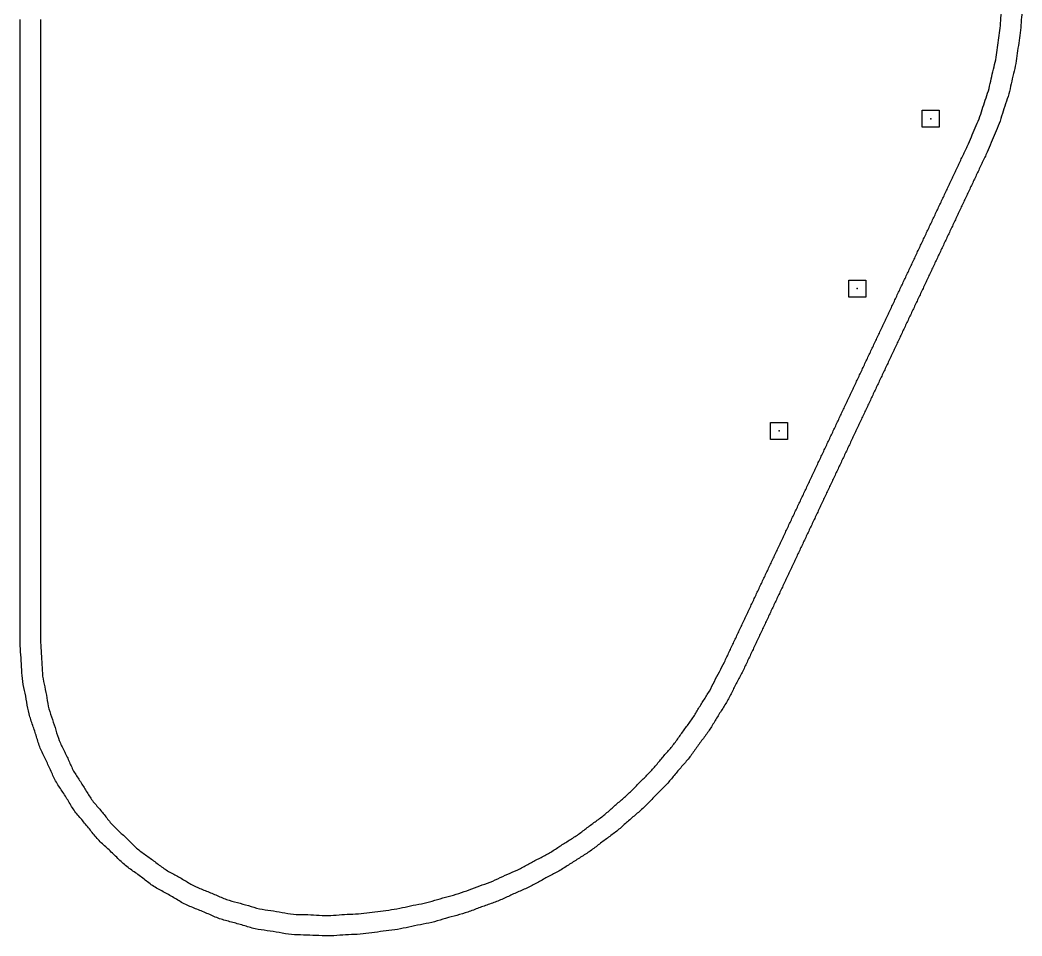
# Model space of a CAD drawing. Extents: x 3.3 to 9.2, y -5.3 to 5.4.
# Drawn here: x 3.32 to 9.2, y -5.34 to 0.03 of the extents above; entities that cross this region are included whole.
import ezdxf

# ---------------------------------------------------------------- set-up
doc = ezdxf.new("R2010")
doc.units = 0
doc.header["$PDSIZE"] = -1
doc.layers.get('0').update_dxf_attribs({"linetype": 'CONTINUOUS'})

msp = doc.modelspace()

# ---------------------------------------------------------------- linework, layer by layer
for points in [[(8.611, -0.5998), (8.611, -0.4998), (8.711, -0.4998), (8.711, -0.5998)], [(8.1801, -1.596), (8.1801, -1.496), (8.2801, -1.496), (8.2801, -1.596)], [(7.7212, -2.4315), (7.7212, -2.3315), (7.8212, -2.3315), (7.8212, -2.4315)]]:
    msp.add_lwpolyline(points, close=True)
for points in [[(9.0711, 0.0262), (9.0726, 0.0459), (9.0743, 0.0654), (9.0761, 0.085)], [(9.1956, 0.0751), (9.1938, 0.0549), (9.1921, 0.0347), (9.1905, 0.0145)], [(3.32, -0.0361), (3.32, -0.0135), (3.32, 0.009), (3.32, 0.0316)], [(3.44, 0.0316), (3.44, 0.009), (3.44, -0.0135), (3.44, -0.0361)], [(9.0662, -0.0326), (9.0684, -0.013), (9.0696, 0.0066), (9.0711, 0.0262)], [(9.1905, 0.0145), (9.189, -0.0057), (9.1877, -0.026), (9.1855, -0.0461)], [(3.32, -0.1038), (3.32, -0.0812), (3.32, -0.0587), (3.32, -0.0361)], [(3.44, -0.0361), (3.44, -0.0587), (3.44, -0.0812), (3.44, -0.1038)], [(9.058, -0.0897), (9.0609, -0.0707), (9.064, -0.0517), (9.0662, -0.0326)], [(9.1855, -0.0461), (9.1832, -0.0662), (9.1799, -0.0862), (9.1768, -0.1061)], [(3.32, -0.1715), (3.32, -0.1489), (3.32, -0.1263), (3.32, -0.1038)], [(3.44, -0.1038), (3.44, -0.1263), (3.44, -0.1489), (3.44, -0.1715)], [(9.0498, -0.1469), (9.0522, -0.1278), (9.055, -0.1087), (9.058, -0.0897)], [(9.1768, -0.1061), (9.1738, -0.1261), (9.1708, -0.1461), (9.1682, -0.1661)], [(3.32, -0.2391), (3.32, -0.2166), (3.32, -0.194), (3.32, -0.1715)], [(3.44, -0.1715), (3.44, -0.194), (3.44, -0.2166), (3.44, -0.2391)], [(9.0416, -0.204), (9.0451, -0.1851), (9.0473, -0.1659), (9.0498, -0.1469)], [(9.1682, -0.1661), (9.1656, -0.1862), (9.1633, -0.2063), (9.1596, -0.2261)], [(9.0286, -0.26), (9.0332, -0.2414), (9.038, -0.2228), (9.0416, -0.204)], [(9.1596, -0.2261), (9.1559, -0.2461), (9.1507, -0.2658), (9.1458, -0.2855)], [(3.32, -0.3068), (3.32, -0.2843), (3.32, -0.2617), (3.32, -0.2391)], [(3.44, -0.2391), (3.44, -0.2617), (3.44, -0.2843), (3.44, -0.3068)], [(9.0155, -0.316), (9.0196, -0.2973), (9.0239, -0.2786), (9.0286, -0.26)], [(9.1458, -0.2855), (9.141, -0.3052), (9.1364, -0.325), (9.1321, -0.3448)], [(3.32, -0.3745), (3.32, -0.3519), (3.32, -0.3294), (3.32, -0.3068)], [(3.44, -0.3068), (3.44, -0.3294), (3.44, -0.3519), (3.44, -0.3745)], [(9.0025, -0.372), (9.0077, -0.3536), (9.0115, -0.3348), (9.0155, -0.316)], [(9.1321, -0.3448), (9.1277, -0.3647), (9.1237, -0.3846), (9.1183, -0.4042)], [(3.32, -0.4422), (3.32, -0.4196), (3.32, -0.3971), (3.32, -0.3745)], [(3.44, -0.3745), (3.44, -0.3971), (3.44, -0.4196), (3.44, -0.4422)], [(8.9848, -0.4268), (8.991, -0.4087), (8.9974, -0.3905), (9.0025, -0.372)], [(9.1183, -0.4042), (9.1128, -0.4237), (9.106, -0.4429), (9.0995, -0.4622)], [(3.32, -0.5099), (3.32, -0.4873), (3.32, -0.4647), (3.32, -0.4422)], [(3.44, -0.4422), (3.44, -0.4647), (3.44, -0.4873), (3.44, -0.5099)], [(8.9671, -0.4816), (8.9727, -0.4633), (8.9786, -0.445), (8.9848, -0.4268)], [(9.0995, -0.4622), (9.0929, -0.4814), (9.0867, -0.5008), (9.0807, -0.5202)], [(3.32, -0.5775), (3.32, -0.555), (3.32, -0.5324), (3.32, -0.5099)], [(3.44, -0.5099), (3.44, -0.5324), (3.44, -0.555), (3.44, -0.5775)], [(8.9493, -0.5364), (8.956, -0.5185), (8.9614, -0.5), (8.9671, -0.4816)], [(9.0807, -0.5202), (9.0747, -0.5396), (9.069, -0.5592), (9.0619, -0.5782)], [(3.32, -0.6452), (3.32, -0.6227), (3.32, -0.6001), (3.32, -0.5775)], [(3.44, -0.5775), (3.44, -0.6001), (3.44, -0.6227), (3.44, -0.6452)], [(8.9268, -0.59), (8.9345, -0.5723), (8.9426, -0.5546), (8.9493, -0.5364)], [(9.0619, -0.5782), (9.0549, -0.5972), (9.0465, -0.6156), (9.0384, -0.6342)], [(3.32, -0.7129), (3.32, -0.6904), (3.32, -0.6678), (3.32, -0.6452)], [(3.44, -0.6452), (3.44, -0.6678), (3.44, -0.6904), (3.44, -0.7129)], [(8.8818, -0.6972), (8.8896, -0.6795), (8.8969, -0.6616), (8.9043, -0.6436)], [(8.9043, -0.6436), (8.9116, -0.6257), (8.9191, -0.6078), (8.9268, -0.59)], [(9.0384, -0.6342), (9.0303, -0.6527), (9.0226, -0.6714), (9.0149, -0.6901)], [(8.8539, -0.7565), (8.8633, -0.7368), (8.8729, -0.7172), (8.8818, -0.6972)], [(9.0149, -0.6901), (9.0072, -0.7088), (8.9996, -0.7275), (8.9914, -0.746)], [(3.32, -0.7806), (3.32, -0.758), (3.32, -0.7355), (3.32, -0.7129)], [(3.44, -0.7129), (3.44, -0.7355), (3.44, -0.758), (3.44, -0.7806)], [(8.826, -0.8157), (8.8353, -0.796), (8.8445, -0.7762), (8.8539, -0.7565)], [(8.9914, -0.746), (8.9824, -0.7662), (8.9727, -0.7861), (8.9632, -0.806)], [(3.32, -0.8483), (3.32, -0.8257), (3.32, -0.8032), (3.32, -0.7806)], [(3.44, -0.7806), (3.44, -0.8032), (3.44, -0.8257), (3.44, -0.8483)], [(8.7982, -0.875), (8.8075, -0.8552), (8.8168, -0.8355), (8.826, -0.8157)], [(8.9632, -0.806), (8.9537, -0.826), (8.9443, -0.846), (8.935, -0.8661)], [(3.32, -0.916), (3.32, -0.8934), (3.32, -0.8709), (3.32, -0.8483)], [(3.44, -0.8483), (3.44, -0.8709), (3.44, -0.8934), (3.44, -0.916)], [(8.7701, -0.9346), (8.7794, -0.9147), (8.7888, -0.8949), (8.7982, -0.875)], [(8.935, -0.8661), (8.9256, -0.8861), (8.9161, -0.9061), (8.9067, -0.9261)], [(3.32, -0.9837), (3.32, -0.9611), (3.32, -0.9385), (3.32, -0.916)], [(3.44, -0.916), (3.44, -0.9385), (3.44, -0.9611), (3.44, -0.9837)], [(8.742, -0.9942), (8.7513, -0.9744), (8.7607, -0.9545), (8.7701, -0.9346)], [(8.9067, -0.9261), (8.8974, -0.946), (8.888, -0.9658), (8.8786, -0.9857)], [(3.32, -1.0513), (3.32, -1.0288), (3.32, -1.0062), (3.32, -0.9837)], [(3.44, -0.9837), (3.44, -1.0062), (3.44, -1.0288), (3.44, -1.0513)], [(8.7139, -1.0539), (8.7233, -1.034), (8.7326, -1.0141), (8.742, -0.9942)], [(8.8786, -0.9857), (8.8693, -1.0056), (8.8599, -1.0255), (8.8505, -1.0454)], [(3.32, -1.119), (3.32, -1.0964), (3.32, -1.0739), (3.32, -1.0513)], [(3.44, -1.0513), (3.44, -1.0739), (3.44, -1.0964), (3.44, -1.119)], [(8.6858, -1.1135), (8.6952, -1.0936), (8.7045, -1.0738), (8.7139, -1.0539)], [(8.8505, -1.0454), (8.8412, -1.0652), (8.8318, -1.0851), (8.8224, -1.105)], [(8.6577, -1.1731), (8.6671, -1.1533), (8.6764, -1.1334), (8.6858, -1.1135)], [(8.8224, -1.105), (8.8131, -1.1249), (8.8037, -1.1448), (8.7944, -1.1646)], [(3.32, -1.1867), (3.32, -1.1641), (3.32, -1.1416), (3.32, -1.119)], [(3.44, -1.119), (3.44, -1.1416), (3.44, -1.1641), (3.44, -1.1867)], [(8.6296, -1.2328), (8.639, -1.2129), (8.6483, -1.193), (8.6577, -1.1731)], [(8.7944, -1.1646), (8.785, -1.1845), (8.7756, -1.2044), (8.7663, -1.2243)], [(3.32, -1.2544), (3.32, -1.2318), (3.32, -1.2093), (3.32, -1.1867)], [(3.44, -1.1867), (3.44, -1.2093), (3.44, -1.2318), (3.44, -1.2544)], [(8.6015, -1.2924), (8.6109, -1.2725), (8.6203, -1.2527), (8.6296, -1.2328)], [(8.7663, -1.2243), (8.7569, -1.2442), (8.7475, -1.264), (8.7382, -1.2839)], [(3.32, -1.3221), (3.32, -1.2995), (3.32, -1.2769), (3.32, -1.2544)], [(3.44, -1.2544), (3.44, -1.2769), (3.44, -1.2995), (3.44, -1.3221)], [(8.5734, -1.3521), (8.5828, -1.3322), (8.5922, -1.3123), (8.6015, -1.2924)], [(8.7382, -1.2839), (8.7288, -1.3038), (8.7195, -1.3237), (8.7101, -1.3436)], [(3.32, -1.3898), (3.32, -1.3672), (3.32, -1.3446), (3.32, -1.3221)], [(3.44, -1.3221), (3.44, -1.3446), (3.44, -1.3672), (3.44, -1.3898)], [(8.7101, -1.3436), (8.7007, -1.3634), (8.6914, -1.3833), (8.682, -1.4032)], [(3.32, -1.4574), (3.32, -1.4349), (3.32, -1.4123), (3.32, -1.3898)], [(3.44, -1.3898), (3.44, -1.4123), (3.44, -1.4349), (3.44, -1.4574)], [(8.5453, -1.4117), (8.5547, -1.3918), (8.5641, -1.3719), (8.5734, -1.3521)], [(8.682, -1.4032), (8.6726, -1.4231), (8.6633, -1.4429), (8.6539, -1.4628)], [(3.32, -1.5251), (3.32, -1.5026), (3.32, -1.48), (3.32, -1.4574)], [(3.44, -1.4574), (3.44, -1.48), (3.44, -1.5026), (3.44, -1.5251)], [(8.5173, -1.4713), (8.5266, -1.4515), (8.536, -1.4316), (8.5453, -1.4117)], [(8.6539, -1.4628), (8.6446, -1.4827), (8.6352, -1.5026), (8.6259, -1.5225)], [(3.32, -1.5928), (3.32, -1.5702), (3.32, -1.5477), (3.32, -1.5251)], [(3.44, -1.5251), (3.44, -1.5477), (3.44, -1.5702), (3.44, -1.5928)], [(8.4892, -1.531), (8.4986, -1.5111), (8.5079, -1.4912), (8.5173, -1.4713)], [(8.6259, -1.5225), (8.6165, -1.5423), (8.6072, -1.5622), (8.5978, -1.5821)], [(8.4612, -1.5906), (8.4705, -1.5707), (8.4799, -1.5509), (8.4892, -1.531)], [(8.5978, -1.5821), (8.5885, -1.602), (8.5791, -1.6219), (8.5698, -1.6417)], [(3.32, -1.6605), (3.32, -1.6379), (3.32, -1.6154), (3.32, -1.5928)], [(3.44, -1.5928), (3.44, -1.6154), (3.44, -1.6379), (3.44, -1.6605)], [(8.4331, -1.6503), (8.4425, -1.6304), (8.4518, -1.6105), (8.4612, -1.5906)], [(8.5698, -1.6417), (8.5604, -1.6616), (8.551, -1.6815), (8.5417, -1.7014)], [(3.32, -1.7282), (3.32, -1.7056), (3.32, -1.683), (3.32, -1.6605)], [(3.44, -1.6605), (3.44, -1.683), (3.44, -1.7056), (3.44, -1.7282)], [(8.405, -1.7099), (8.4144, -1.69), (8.4237, -1.6701), (8.4331, -1.6503)], [(8.5417, -1.7014), (8.5323, -1.7212), (8.5229, -1.7411), (8.5136, -1.761)], [(3.32, -1.7958), (3.32, -1.7733), (3.32, -1.7507), (3.32, -1.7282)], [(3.44, -1.7282), (3.44, -1.7507), (3.44, -1.7733), (3.44, -1.7958)], [(8.3769, -1.7695), (8.3863, -1.7496), (8.3956, -1.7298), (8.405, -1.7099)], [(8.5136, -1.761), (8.5042, -1.7809), (8.4948, -1.8008), (8.4855, -1.8206)], [(3.32, -1.8635), (3.32, -1.841), (3.32, -1.8184), (3.32, -1.7958)], [(3.44, -1.7958), (3.44, -1.8184), (3.44, -1.841), (3.44, -1.8635)], [(8.3488, -1.8292), (8.3582, -1.8093), (8.3675, -1.7894), (8.3769, -1.7695)], [(8.4855, -1.8206), (8.4761, -1.8405), (8.4667, -1.8604), (8.4574, -1.8803)], [(3.32, -1.9312), (3.32, -1.9086), (3.32, -1.8861), (3.32, -1.8635)], [(3.44, -1.8635), (3.44, -1.8861), (3.44, -1.9086), (3.44, -1.9312)], [(8.3207, -1.8889), (8.3301, -1.869), (8.3395, -1.8491), (8.3488, -1.8292)], [(8.4574, -1.8803), (8.448, -1.9002), (8.4387, -1.9201), (8.4293, -1.94)], [(3.32, -1.9989), (3.32, -1.9763), (3.32, -1.9538), (3.32, -1.9312)], [(3.44, -1.9312), (3.44, -1.9538), (3.44, -1.9763), (3.44, -1.9989)], [(8.2926, -1.9485), (8.302, -1.9286), (8.3114, -1.9088), (8.3207, -1.8889)], [(8.2645, -2.0082), (8.2739, -1.9883), (8.2833, -1.9684), (8.2926, -1.9485)], [(8.4293, -1.94), (8.4199, -1.9599), (8.4106, -1.9798), (8.4012, -1.9997)], [(3.32, -2.0666), (3.32, -2.044), (3.32, -2.0215), (3.32, -1.9989)], [(3.44, -1.9989), (3.44, -2.0215), (3.44, -2.044), (3.44, -2.0666)], [(8.2365, -2.0678), (8.2458, -2.0479), (8.2552, -2.0281), (8.2645, -2.0082)], [(8.4012, -1.9997), (8.3918, -2.0195), (8.3825, -2.0394), (8.3731, -2.0593)], [(3.32, -2.1343), (3.32, -2.1117), (3.32, -2.0891), (3.32, -2.0666)], [(3.44, -2.0666), (3.44, -2.0891), (3.44, -2.1117), (3.44, -2.1343)], [(8.2084, -2.1275), (8.2177, -2.1076), (8.2271, -2.0877), (8.2365, -2.0678)], [(8.3731, -2.0593), (8.3638, -2.0792), (8.3544, -2.0991), (8.345, -2.1189)], [(3.32, -2.2019), (3.32, -2.1794), (3.32, -2.1568), (3.32, -2.1343)], [(3.44, -2.1343), (3.44, -2.1568), (3.44, -2.1794), (3.44, -2.2019)], [(8.1803, -2.1871), (8.1897, -2.1672), (8.199, -2.1473), (8.2084, -2.1275)], [(8.345, -2.1189), (8.3357, -2.1388), (8.3263, -2.1587), (8.3169, -2.1786)], [(3.32, -2.2696), (3.32, -2.2471), (3.32, -2.2245), (3.32, -2.2019)], [(3.44, -2.2019), (3.44, -2.2245), (3.44, -2.2471), (3.44, -2.2696)], [(8.1523, -2.2467), (8.1616, -2.2268), (8.171, -2.207), (8.1803, -2.1871)], [(8.3169, -2.1786), (8.3076, -2.1984), (8.2982, -2.2183), (8.2889, -2.2382)], [(3.32, -2.3373), (3.32, -2.3147), (3.32, -2.2922), (3.32, -2.2696)], [(3.44, -2.2696), (3.44, -2.2922), (3.44, -2.3147), (3.44, -2.3373)], [(8.1242, -2.3064), (8.1336, -2.2865), (8.1429, -2.2666), (8.1523, -2.2467)], [(8.2889, -2.2382), (8.2795, -2.2581), (8.2702, -2.278), (8.2608, -2.2978)], [(3.32, -2.405), (3.32, -2.3824), (3.32, -2.3599), (3.32, -2.3373)], [(3.44, -2.3373), (3.44, -2.3599), (3.44, -2.3824), (3.44, -2.405)], [(8.0961, -2.366), (8.1055, -2.3461), (8.1148, -2.3262), (8.1242, -2.3064)], [(8.2608, -2.2978), (8.2515, -2.3177), (8.2421, -2.3376), (8.2328, -2.3575)], [(3.32, -2.4727), (3.32, -2.4501), (3.32, -2.4275), (3.32, -2.405)], [(3.44, -2.405), (3.44, -2.4275), (3.44, -2.4501), (3.44, -2.4727)], [(8.068, -2.4256), (8.0774, -2.4058), (8.0868, -2.3859), (8.0961, -2.366)], [(8.2328, -2.3575), (8.2234, -2.3774), (8.214, -2.3972), (8.2047, -2.4171)], [(8.0399, -2.4853), (8.0493, -2.4654), (8.0587, -2.4455), (8.068, -2.4256)], [(8.2047, -2.4171), (8.1953, -2.437), (8.186, -2.4569), (8.1766, -2.4768)], [(3.32, -2.5403), (3.32, -2.5178), (3.32, -2.4952), (3.32, -2.4727)], [(3.44, -2.4727), (3.44, -2.4952), (3.44, -2.5178), (3.44, -2.5403)], [(8.0119, -2.5449), (8.0212, -2.525), (8.0306, -2.5051), (8.0399, -2.4853)], [(8.1766, -2.4768), (8.1672, -2.4966), (8.1579, -2.5165), (8.1485, -2.5364)], [(3.32, -2.608), (3.32, -2.5855), (3.32, -2.5629), (3.32, -2.5403)], [(3.44, -2.5403), (3.44, -2.5629), (3.44, -2.5855), (3.44, -2.608)], [(7.9838, -2.6045), (7.9931, -2.5847), (8.0025, -2.5648), (8.0119, -2.5449)], [(8.1485, -2.5364), (8.1391, -2.5563), (8.1298, -2.5762), (8.1204, -2.596)], [(3.32, -2.6757), (3.32, -2.6532), (3.32, -2.6306), (3.32, -2.608)], [(3.44, -2.608), (3.44, -2.6306), (3.44, -2.6532), (3.44, -2.6757)], [(7.9557, -2.6642), (7.965, -2.6443), (7.9744, -2.6244), (7.9838, -2.6045)], [(8.1204, -2.596), (8.111, -2.6159), (8.1017, -2.6358), (8.0923, -2.6557)], [(3.32, -2.7434), (3.32, -2.7209), (3.32, -2.6983), (3.32, -2.6757)], [(3.44, -2.6757), (3.44, -2.6983), (3.44, -2.7209), (3.44, -2.7434)], [(7.9276, -2.7238), (7.9369, -2.7039), (7.9463, -2.6841), (7.9557, -2.6642)], [(8.0923, -2.6557), (8.083, -2.6756), (8.0736, -2.6954), (8.0642, -2.7153)], [(3.32, -2.8111), (3.32, -2.7885), (3.32, -2.766), (3.32, -2.7434)], [(3.44, -2.7434), (3.44, -2.766), (3.44, -2.7885), (3.44, -2.8111)], [(7.8995, -2.7835), (7.9089, -2.7636), (7.9182, -2.7437), (7.9276, -2.7238)], [(8.0642, -2.7153), (8.0549, -2.7352), (8.0455, -2.7551), (8.0361, -2.7749)], [(3.32, -2.8788), (3.32, -2.8562), (3.32, -2.8337), (3.32, -2.8111)], [(3.44, -2.8111), (3.44, -2.8337), (3.44, -2.8562), (3.44, -2.8788)], [(7.8714, -2.8431), (7.8808, -2.8232), (7.8901, -2.8033), (7.8995, -2.7835)], [(8.0361, -2.7749), (8.0268, -2.7948), (8.0174, -2.8147), (8.0081, -2.8346)], [(3.32, -2.9465), (3.32, -2.9239), (3.32, -2.9014), (3.32, -2.8788)], [(3.44, -2.8788), (3.44, -2.9014), (3.44, -2.9239), (3.44, -2.9465)], [(7.8433, -2.9027), (7.8527, -2.8829), (7.862, -2.863), (7.8714, -2.8431)], [(8.0081, -2.8346), (7.9987, -2.8545), (7.9893, -2.8743), (7.98, -2.8942)], [(7.8153, -2.9624), (7.8246, -2.9425), (7.834, -2.9226), (7.8433, -2.9027)], [(7.98, -2.8942), (7.9706, -2.9141), (7.9613, -2.934), (7.9519, -2.9538)], [(3.32, -3.0142), (3.32, -2.9916), (3.32, -2.969), (3.32, -2.9465)], [(3.44, -2.9465), (3.44, -2.969), (3.44, -2.9916), (3.44, -3.0142)], [(7.7872, -3.022), (7.7966, -3.0021), (7.8059, -2.9823), (7.8153, -2.9624)], [(7.9519, -2.9538), (7.9426, -2.9737), (7.9332, -2.9936), (7.9239, -3.0135)], [(3.32, -3.0818), (3.32, -3.0593), (3.32, -3.0367), (3.32, -3.0142)], [(3.44, -3.0142), (3.44, -3.0367), (3.44, -3.0593), (3.44, -3.0818)], [(7.7591, -3.0816), (7.7685, -3.0618), (7.7779, -3.0419), (7.7872, -3.022)], [(7.9239, -3.0135), (7.9145, -3.0334), (7.9052, -3.0532), (7.8958, -3.0731)], [(3.32, -3.1495), (3.32, -3.127), (3.32, -3.1044), (3.32, -3.0818)], [(3.44, -3.0818), (3.44, -3.1044), (3.44, -3.127), (3.44, -3.1495)], [(7.7311, -3.1413), (7.7404, -3.1214), (7.7498, -3.1015), (7.7591, -3.0816)], [(7.8958, -3.0731), (7.8864, -3.093), (7.8771, -3.1129), (7.8677, -3.1328)], [(3.32, -3.2172), (3.32, -3.1946), (3.32, -3.1721), (3.32, -3.1495)], [(3.44, -3.1495), (3.44, -3.1721), (3.44, -3.1946), (3.44, -3.2172)], [(7.703, -3.2009), (7.7123, -3.181), (7.7217, -3.1612), (7.7311, -3.1413)], [(7.8677, -3.1328), (7.8583, -3.1526), (7.849, -3.1725), (7.8396, -3.1924)], [(3.32, -3.2849), (3.32, -3.2623), (3.32, -3.2398), (3.32, -3.2172)], [(3.44, -3.2172), (3.44, -3.2398), (3.44, -3.2623), (3.44, -3.2849)], [(7.6749, -3.2605), (7.6842, -3.2407), (7.6936, -3.2208), (7.703, -3.2009)], [(7.8396, -3.1924), (7.8303, -3.2123), (7.8209, -3.2322), (7.8115, -3.252)], [(3.32, -3.3526), (3.32, -3.33), (3.32, -3.3074), (3.32, -3.2849)], [(3.44, -3.2849), (3.44, -3.3074), (3.44, -3.33), (3.44, -3.3526)], [(7.6468, -3.3202), (7.6561, -3.3003), (7.6655, -3.2804), (7.6749, -3.2605)], [(7.8115, -3.252), (7.8022, -3.2719), (7.7928, -3.2918), (7.7834, -3.3117)], [(7.6187, -3.3798), (7.628, -3.3599), (7.6374, -3.3401), (7.6468, -3.3202)], [(7.7834, -3.3117), (7.7741, -3.3316), (7.7647, -3.3514), (7.7553, -3.3713)], [(3.32, -3.4202), (3.32, -3.3977), (3.32, -3.3751), (3.32, -3.3526)], [(3.44, -3.3526), (3.44, -3.3751), (3.44, -3.3977), (3.44, -3.4202)], [(7.5906, -3.4395), (7.6, -3.4196), (7.6093, -3.3997), (7.6187, -3.3798)], [(7.7553, -3.3713), (7.746, -3.3912), (7.7366, -3.4111), (7.7273, -3.4309)], [(3.32, -3.4886), (3.3199, -3.4658), (3.32, -3.443), (3.32, -3.4202)], [(3.44, -3.4202), (3.44, -3.4426), (3.4399, -3.465), (3.44, -3.4873)], [(7.5626, -3.4991), (7.5719, -3.4792), (7.5813, -3.4593), (7.5906, -3.4395)], [(7.7273, -3.4309), (7.7179, -3.4508), (7.7086, -3.4707), (7.6992, -3.4906)], [(3.32, -3.5569), (3.3202, -3.5341), (3.32, -3.5113), (3.32, -3.4886)], [(3.44, -3.4873), (3.44, -3.5097), (3.4402, -3.532), (3.44, -3.5544)], [(7.5345, -3.5587), (7.5439, -3.5389), (7.5532, -3.519), (7.5626, -3.4991)], [(7.6992, -3.4906), (7.6899, -3.5105), (7.6805, -3.5303), (7.6712, -3.5502)], [(3.32, -3.6252), (3.3193, -3.6025), (3.3198, -3.5797), (3.32, -3.5569)], [(3.44, -3.5544), (3.4398, -3.5767), (3.4393, -3.5991), (3.44, -3.6215)], [(7.5066, -3.618), (7.5159, -3.5983), (7.5252, -3.5785), (7.5345, -3.5587)], [(7.6712, -3.5502), (7.6618, -3.5701), (7.6524, -3.59), (7.6431, -3.6099)], [(3.3243, -3.6947), (3.3226, -3.6716), (3.3207, -3.6484), (3.32, -3.6252)], [(3.44, -3.6215), (3.4406, -3.6434), (3.4424, -3.6653), (3.4441, -3.6872)], [(7.4787, -3.6773), (7.4879, -3.6575), (7.4973, -3.6378), (7.5066, -3.618)], [(7.6431, -3.6099), (7.6337, -3.6299), (7.6243, -3.6499), (7.6148, -3.6698)], [(3.3287, -3.7643), (3.3277, -3.741), (3.3261, -3.7179), (3.3243, -3.6947)], [(3.4441, -3.6872), (3.4458, -3.7091), (3.4473, -3.731), (3.4482, -3.7529)], [(7.4507, -3.7366), (7.4604, -3.717), (7.4695, -3.6971), (7.4787, -3.6773)], [(7.6148, -3.6698), (7.6054, -3.6898), (7.5959, -3.7098), (7.5866, -3.7298)], [(3.4482, -3.7529), (3.4492, -3.7749), (3.4496, -3.7969), (3.4523, -3.8187)], [(7.4213, -3.7935), (7.4312, -3.7746), (7.4413, -3.7558), (7.4507, -3.7366)], [(7.5866, -3.7298), (7.5773, -3.7499), (7.5681, -3.77), (7.5583, -3.7898)], [(3.3331, -3.8338), (3.3302, -3.8108), (3.3297, -3.7875), (3.3287, -3.7643)], [(3.4523, -3.8187), (3.4551, -3.8402), (3.4601, -3.8615), (3.4646, -3.8828)], [(7.3918, -3.8504), (7.4014, -3.8313), (7.4113, -3.8124), (7.4213, -3.7935)], [(7.5583, -3.7898), (7.5486, -3.8096), (7.5381, -3.8291), (7.5278, -3.8487)], [(3.3463, -3.9029), (3.3414, -3.8799), (3.336, -3.857), (3.3331, -3.8338)], [(7.3623, -3.9072), (7.3728, -3.8887), (7.3822, -3.8694), (7.3918, -3.8504)], [(7.5278, -3.8487), (7.5175, -3.8683), (7.5073, -3.8878), (7.4973, -3.9076)], [(3.3595, -3.972), (3.3556, -3.9488), (3.3512, -3.9258), (3.3463, -3.9029)], [(3.4646, -3.8828), (3.4692, -3.9041), (3.4733, -3.9255), (3.4769, -3.947)], [(7.3288, -3.9615), (7.3402, -3.9436), (7.3518, -3.9257), (7.3623, -3.9072)], [(7.4973, -3.9076), (7.4873, -3.9273), (7.4777, -3.9473), (7.4668, -3.9665)], [(3.3727, -4.041), (3.3669, -4.0184), (3.3634, -3.9951), (3.3595, -3.972)], [(3.4769, -3.947), (3.4806, -3.9684), (3.4838, -3.99), (3.4892, -4.0111)], [(7.2952, -4.0158), (7.3062, -3.9975), (7.3174, -3.9795), (7.3288, -3.9615)], [(7.4668, -3.9665), (7.4558, -3.9859), (7.4436, -4.0045), (7.4316, -4.0233)], [(3.3945, -4.1081), (3.3868, -4.0859), (3.3786, -4.0638), (3.3727, -4.041)], [(3.4892, -4.0111), (3.4946, -4.0322), (3.5022, -4.0527), (3.5094, -4.0733)], [(7.2617, -4.07), (7.2735, -4.0524), (7.2843, -4.034), (7.2952, -4.0158)], [(7.4316, -4.0233), (7.4197, -4.0421), (7.408, -4.0611), (7.3965, -4.0802)], [(3.4163, -4.1751), (3.4095, -4.1526), (3.4023, -4.1302), (3.3945, -4.1081)], [(3.5094, -4.0733), (3.5166, -4.0939), (3.5234, -4.1146), (3.5297, -4.1355)], [(7.2241, -4.1217), (7.2368, -4.1046), (7.2498, -4.0877), (7.2617, -4.07)], [(7.3965, -4.0802), (7.385, -4.0993), (7.3738, -4.1185), (7.3614, -4.137)], [(3.5297, -4.1355), (3.536, -4.1564), (3.5419, -4.1775), (3.5499, -4.1978)], [(7.1864, -4.1733), (7.1988, -4.156), (7.2113, -4.1388), (7.2241, -4.1217)], [(7.3614, -4.137), (7.3489, -4.1555), (7.3353, -4.1732), (7.322, -4.1911)], [(3.4381, -4.2421), (3.4295, -4.2203), (3.4231, -4.1976), (3.4163, -4.1751)], [(3.5499, -4.1978), (3.558, -4.2181), (3.5681, -4.2375), (3.5779, -4.2571)], [(7.1073, -4.2738), (7.1214, -4.2577), (7.1356, -4.2418), (7.1488, -4.225)], [(7.1488, -4.225), (7.162, -4.2083), (7.1741, -4.1907), (7.1864, -4.1733)], [(7.322, -4.1911), (7.3086, -4.209), (7.2955, -4.227), (7.2826, -4.2452)], [(3.4682, -4.3059), (3.4577, -4.2848), (3.4468, -4.2639), (3.4381, -4.2421)], [(3.5779, -4.2571), (3.5876, -4.2767), (3.5969, -4.2965), (3.6058, -4.3165)], [(7.0659, -4.3226), (7.0795, -4.3062), (7.0933, -4.2899), (7.1073, -4.2738)], [(7.2826, -4.2452), (7.2696, -4.2634), (7.2569, -4.2818), (7.2432, -4.2993)], [(3.4983, -4.3698), (3.4887, -4.3483), (3.4787, -4.3271), (3.4682, -4.3059)], [(3.6058, -4.3165), (3.6147, -4.3365), (3.6232, -4.3567), (3.6338, -4.3759)], [(7.0244, -4.3714), (7.0388, -4.3557), (7.0522, -4.3391), (7.0659, -4.3226)], [(7.2432, -4.2993), (7.2293, -4.3168), (7.2144, -4.3335), (7.1997, -4.3504)], [(3.5284, -4.4337), (3.5171, -4.4131), (3.5079, -4.3914), (3.4983, -4.3698)], [(3.6338, -4.3759), (3.6443, -4.3951), (3.6568, -4.4132), (3.669, -4.4315)], [(6.9793, -4.4171), (6.9945, -4.4021), (7.01, -4.3872), (7.0244, -4.3714)], [(7.1563, -4.4015), (7.1421, -4.4187), (7.128, -4.4361), (7.1129, -4.4526)], [(7.1997, -4.3504), (7.1851, -4.3672), (7.1706, -4.3843), (7.1563, -4.4015)], [(3.5662, -4.4935), (3.5532, -4.4738), (3.5397, -4.4544), (3.5284, -4.4337)], [(3.669, -4.4315), (3.6811, -4.4498), (3.6928, -4.4683), (3.7042, -4.4871)], [(6.889, -4.5084), (6.9046, -4.4938), (6.9193, -4.4782), (6.9342, -4.4628)], [(6.9342, -4.4628), (6.949, -4.4473), (6.964, -4.4321), (6.9793, -4.4171)], [(7.1129, -4.4526), (7.0978, -4.4691), (7.0816, -4.4846), (7.0657, -4.5004)], [(3.6041, -4.5533), (3.5919, -4.5331), (3.5793, -4.5132), (3.5662, -4.4935)], [(3.7042, -4.4871), (3.7155, -4.5059), (3.7265, -4.525), (3.7394, -4.5427)], [(6.8405, -4.5507), (6.8569, -4.5368), (6.8734, -4.5231), (6.889, -4.5084)], [(7.0657, -4.5004), (7.0498, -4.5161), (7.034, -4.532), (7.0185, -4.5482)], [(3.6419, -4.6132), (3.6281, -4.5941), (3.6163, -4.5736), (3.6041, -4.5533)], [(3.7394, -4.5427), (3.7523, -4.5605), (3.767, -4.577), (3.7813, -4.5938)], [(6.792, -4.593), (6.808, -4.5787), (6.8241, -4.5646), (6.8405, -4.5507)], [(7.0185, -4.5482), (7.0029, -4.5643), (6.9875, -4.5806), (6.9712, -4.596)], [(3.687, -4.668), (3.6716, -4.65), (3.6558, -4.6323), (3.6419, -4.6132)], [(3.7813, -4.5938), (3.7956, -4.6105), (3.8096, -4.6275), (3.8232, -4.6449)], [(6.6918, -4.6739), (6.7092, -4.6613), (6.7267, -4.6488), (6.7435, -4.6353)], [(6.7435, -4.6353), (6.7601, -4.6218), (6.776, -4.6073), (6.792, -4.593)], [(6.9205, -4.6402), (6.9034, -4.6547), (6.8864, -4.6695), (6.8697, -4.6844)], [(6.9712, -4.596), (6.9549, -4.6113), (6.9376, -4.6257), (6.9205, -4.6402)], [(3.7321, -4.7229), (3.7174, -4.7043), (3.7024, -4.686), (3.687, -4.668)], [(3.8232, -4.6449), (3.8369, -4.6622), (3.8502, -4.6798), (3.8652, -4.6959)], [(3.8652, -4.6959), (3.8802, -4.7121), (3.8969, -4.7267), (3.9132, -4.7416)], [(6.6402, -4.7126), (6.6572, -4.6995), (6.6744, -4.6866), (6.6918, -4.6739)], [(6.8697, -4.6844), (6.853, -4.6994), (6.8364, -4.7146), (6.8189, -4.7287)], [(3.7771, -4.7778), (3.761, -4.7605), (3.7467, -4.7415), (3.7321, -4.7229)], [(3.9132, -4.7416), (3.9296, -4.7565), (3.9456, -4.7717), (3.9613, -4.7873)], [(6.5341, -4.7861), (6.5524, -4.7747), (6.5708, -4.7635), (6.5885, -4.7513)], [(6.5885, -4.7513), (6.6062, -4.739), (6.6231, -4.7257), (6.6402, -4.7126)], [(6.8189, -4.7287), (6.8015, -4.7428), (6.7831, -4.7558), (6.7649, -4.7691)], [(3.8288, -4.8269), (3.8112, -4.8109), (3.7933, -4.7952), (3.7771, -4.7778)], [(3.9613, -4.7873), (3.977, -4.8029), (3.9925, -4.8188), (4.0094, -4.833)], [(6.4796, -4.8209), (6.4976, -4.809), (6.5158, -4.7975), (6.5341, -4.7861)], [(6.7109, -4.8095), (6.6931, -4.8233), (6.6754, -4.8372), (6.6569, -4.85)], [(6.7649, -4.7691), (6.7468, -4.7824), (6.7288, -4.7958), (6.7109, -4.8095)], [(3.8804, -4.8759), (3.8635, -4.8592), (3.8463, -4.8429), (3.8288, -4.8269)], [(3.932, -4.925), (3.9139, -4.9098), (3.8973, -4.8927), (3.8804, -4.8759)], [(4.0094, -4.833), (4.0264, -4.8473), (4.0448, -4.8598), (4.0629, -4.8727)], [(4.0629, -4.8727), (4.081, -4.8856), (4.0988, -4.8988), (4.1164, -4.9124)], [(6.3682, -4.8864), (6.3873, -4.8764), (6.4065, -4.8666), (6.4251, -4.8557)], [(6.4251, -4.8557), (6.4437, -4.8448), (6.4616, -4.8327), (6.4796, -4.8209)], [(6.6569, -4.85), (6.6384, -4.8628), (6.6191, -4.8745), (6.5999, -4.8864)], [(3.9894, -4.9676), (3.97, -4.9538), (3.9502, -4.9403), (3.932, -4.925)], [(4.1164, -4.9124), (4.1339, -4.926), (4.1513, -4.9399), (4.1699, -4.952)], [(6.2542, -4.9479), (6.2736, -4.9384), (6.2923, -4.9277), (6.3112, -4.9172)], [(6.3112, -4.9172), (6.3301, -4.9067), (6.349, -4.8965), (6.3682, -4.8864)], [(6.543, -4.9228), (6.5241, -4.9352), (6.5054, -4.9478), (6.486, -4.9592)], [(6.5999, -4.8864), (6.5808, -4.8983), (6.5618, -4.9104), (6.543, -4.9228)], [(4.0468, -5.0102), (4.028, -4.9956), (4.0089, -4.9814), (3.9894, -4.9676)], [(4.1699, -4.952), (4.1885, -4.9642), (4.2084, -4.9744), (4.228, -4.9851)], [(4.228, -4.9851), (4.2476, -4.9957), (4.2669, -5.0067), (4.2861, -5.0181)], [(6.1358, -5.0011), (6.1554, -4.992), (6.1751, -4.9831), (6.195, -4.9745)], [(6.195, -4.9745), (6.2148, -4.9659), (6.2348, -4.9575), (6.2542, -4.9479)], [(6.4265, -4.9913), (6.4065, -5.0018), (6.3866, -5.0125), (6.3669, -5.0235)], [(6.486, -4.9592), (6.4666, -4.9706), (6.4464, -4.9809), (6.4265, -4.9913)], [(4.1042, -5.0528), (4.0843, -5.0398), (4.0657, -5.0248), (4.0468, -5.0102)], [(4.1665, -5.0882), (4.1455, -5.0768), (4.1242, -5.0658), (4.1042, -5.0528)], [(4.2861, -5.0181), (4.3052, -5.0295), (4.3242, -5.0413), (4.3442, -5.0511)], [(4.3442, -5.0511), (4.3642, -5.061), (4.3852, -5.0688), (4.406, -5.077)], [(5.9544, -5.072), (5.9747, -5.0644), (5.995, -5.057), (6.0155, -5.0498)], [(6.0155, -5.0498), (6.0359, -5.0427), (6.0565, -5.0357), (6.0765, -5.0276)], [(6.0765, -5.0276), (6.0966, -5.0195), (6.1161, -5.0101), (6.1358, -5.0011)], [(6.3669, -5.0235), (6.3472, -5.0344), (6.3276, -5.0457), (6.3073, -5.0556)], [(4.2288, -5.1236), (4.2083, -5.1114), (4.1875, -5.0996), (4.1665, -5.0882)], [(4.406, -5.077), (4.4268, -5.0853), (4.4473, -5.0939), (4.4678, -5.1029)], [(4.4678, -5.1029), (4.4882, -5.112), (4.5085, -5.1214), (4.5296, -5.1288)], [(5.7681, -5.1296), (5.7889, -5.1234), (5.8098, -5.1175), (5.8307, -5.1119)], [(5.8307, -5.1119), (5.8517, -5.1062), (5.8727, -5.1009), (5.8934, -5.0942)], [(5.8934, -5.0942), (5.914, -5.0876), (5.9341, -5.0797), (5.9544, -5.072)], [(6.1835, -5.1111), (6.163, -5.1206), (6.1426, -5.1304), (6.1216, -5.1389)], [(6.2454, -5.0834), (6.2247, -5.0924), (6.2041, -5.1016), (6.1835, -5.1111)], [(6.3073, -5.0556), (6.2871, -5.0656), (6.2662, -5.0744), (6.2454, -5.0834)], [(4.2911, -5.159), (4.2697, -5.1485), (4.2494, -5.1358), (4.2288, -5.1236)], [(4.3574, -5.1868), (4.3351, -5.178), (4.3126, -5.1696), (4.2911, -5.159)], [(4.5296, -5.1288), (4.5507, -5.1362), (4.5725, -5.1415), (4.5942, -5.1472)], [(4.5942, -5.1472), (4.6159, -5.1529), (4.6374, -5.159), (4.6589, -5.1655)], [(4.6589, -5.1655), (4.6803, -5.1721), (4.7017, -5.1791), (4.7235, -5.1839)], [(5.5779, -5.1736), (5.5991, -5.1689), (5.6204, -5.1645), (5.6417, -5.1604)], [(5.6417, -5.1604), (5.663, -5.1563), (5.6844, -5.1524), (5.7055, -5.1473)], [(5.7055, -5.1473), (5.7266, -5.1422), (5.7473, -5.1357), (5.7681, -5.1296)], [(6.0578, -5.1621), (6.0365, -5.1696), (6.0152, -5.1773), (5.994, -5.1853)], [(6.1216, -5.1389), (6.1007, -5.1474), (6.0792, -5.1546), (6.0578, -5.1621)], [(4.4236, -5.2145), (4.4017, -5.2048), (4.3797, -5.1956), (4.3574, -5.1868)], [(4.4899, -5.2423), (4.4673, -5.2344), (4.4455, -5.2242), (4.4236, -5.2145)], [(4.7235, -5.1839), (4.7454, -5.1887), (4.7678, -5.1914), (4.79, -5.1944)], [(4.79, -5.1944), (4.8123, -5.1975), (4.8344, -5.201), (4.8565, -5.205)], [(4.8565, -5.205), (4.8786, -5.2089), (4.9007, -5.2133), (4.923, -5.2155)], [(4.923, -5.2155), (4.9453, -5.2177), (4.9679, -5.2177), (4.9905, -5.2181)], [(4.9905, -5.2181), (5.013, -5.2186), (5.0355, -5.2195), (5.058, -5.2207)], [(5.058, -5.2207), (5.0805, -5.222), (5.103, -5.2236), (5.1255, -5.2233)], [(5.1255, -5.2233), (5.1472, -5.2231), (5.1688, -5.2211), (5.1904, -5.2196)], [(5.1904, -5.2196), (5.212, -5.218), (5.2337, -5.2168), (5.2553, -5.2158)], [(5.2553, -5.2158), (5.2769, -5.2148), (5.2986, -5.2141), (5.3202, -5.2121)], [(5.3202, -5.2121), (5.3418, -5.21), (5.3633, -5.2067), (5.3848, -5.2036)], [(5.3848, -5.2036), (5.4063, -5.2005), (5.4279, -5.1977), (5.4494, -5.1951)], [(5.4494, -5.1951), (5.471, -5.1926), (5.4927, -5.1903), (5.5141, -5.1867)], [(5.5141, -5.1867), (5.5355, -5.1831), (5.5567, -5.1782), (5.5779, -5.1736)], [(5.8648, -5.227), (5.8429, -5.2329), (5.8211, -5.239), (5.7994, -5.2455)], [(5.9302, -5.2085), (5.9087, -5.2154), (5.8867, -5.2211), (5.8648, -5.227)], [(5.994, -5.1853), (5.9728, -5.1933), (5.9517, -5.2015), (5.9302, -5.2085)], [(4.5591, -5.2619), (4.5359, -5.2558), (4.5125, -5.2502), (4.4899, -5.2423)], [(4.6284, -5.2816), (4.6054, -5.2746), (4.5824, -5.268), (4.5591, -5.2619)], [(4.6977, -5.3013), (4.6742, -5.2961), (4.6514, -5.2886), (4.6284, -5.2816)], [(5.6673, -5.2777), (5.645, -5.282), (5.6228, -5.2865), (5.6006, -5.2914)], [(5.7339, -5.264), (5.7119, -5.2693), (5.6896, -5.2734), (5.6673, -5.2777)], [(5.7994, -5.2455), (5.7776, -5.2519), (5.7559, -5.2586), (5.7339, -5.264)], [(4.7688, -5.3126), (4.745, -5.3093), (4.7211, -5.3065), (4.6977, -5.3013)], [(4.84, -5.3239), (4.8164, -5.3196), (4.7927, -5.3159), (4.7688, -5.3126)], [(4.9112, -5.3352), (4.8873, -5.3328), (4.8637, -5.3281), (4.84, -5.3239)], [(4.983, -5.3379), (4.9591, -5.3375), (4.935, -5.3375), (4.9112, -5.3352)], [(5.0549, -5.3407), (5.0309, -5.3394), (5.007, -5.3384), (4.983, -5.3379)], [(5.1267, -5.3435), (5.1028, -5.3437), (5.0788, -5.342), (5.0549, -5.3407)], [(5.1949, -5.3395), (5.1722, -5.3412), (5.1495, -5.3432), (5.1267, -5.3435)], [(5.2632, -5.3356), (5.2404, -5.3366), (5.2177, -5.3379), (5.1949, -5.3395)], [(5.3315, -5.3316), (5.3088, -5.3338), (5.286, -5.3345), (5.2632, -5.3356)], [(5.399, -5.3228), (5.3765, -5.326), (5.354, -5.3295), (5.3315, -5.3316)], [(5.4665, -5.3139), (5.4439, -5.3166), (5.4214, -5.3196), (5.399, -5.3228)], [(5.534, -5.3051), (5.5116, -5.3089), (5.489, -5.3113), (5.4665, -5.3139)], [(5.6006, -5.2914), (5.5785, -5.2962), (5.5563, -5.3013), (5.534, -5.3051)]]:
    msp.add_open_spline(points, degree=3)
for p in [(8.661, -0.5498), (8.2301, -1.546), (7.7712, -2.3815)]:
    msp.add_point(p)

doc.saveas('drawing.dxf')
